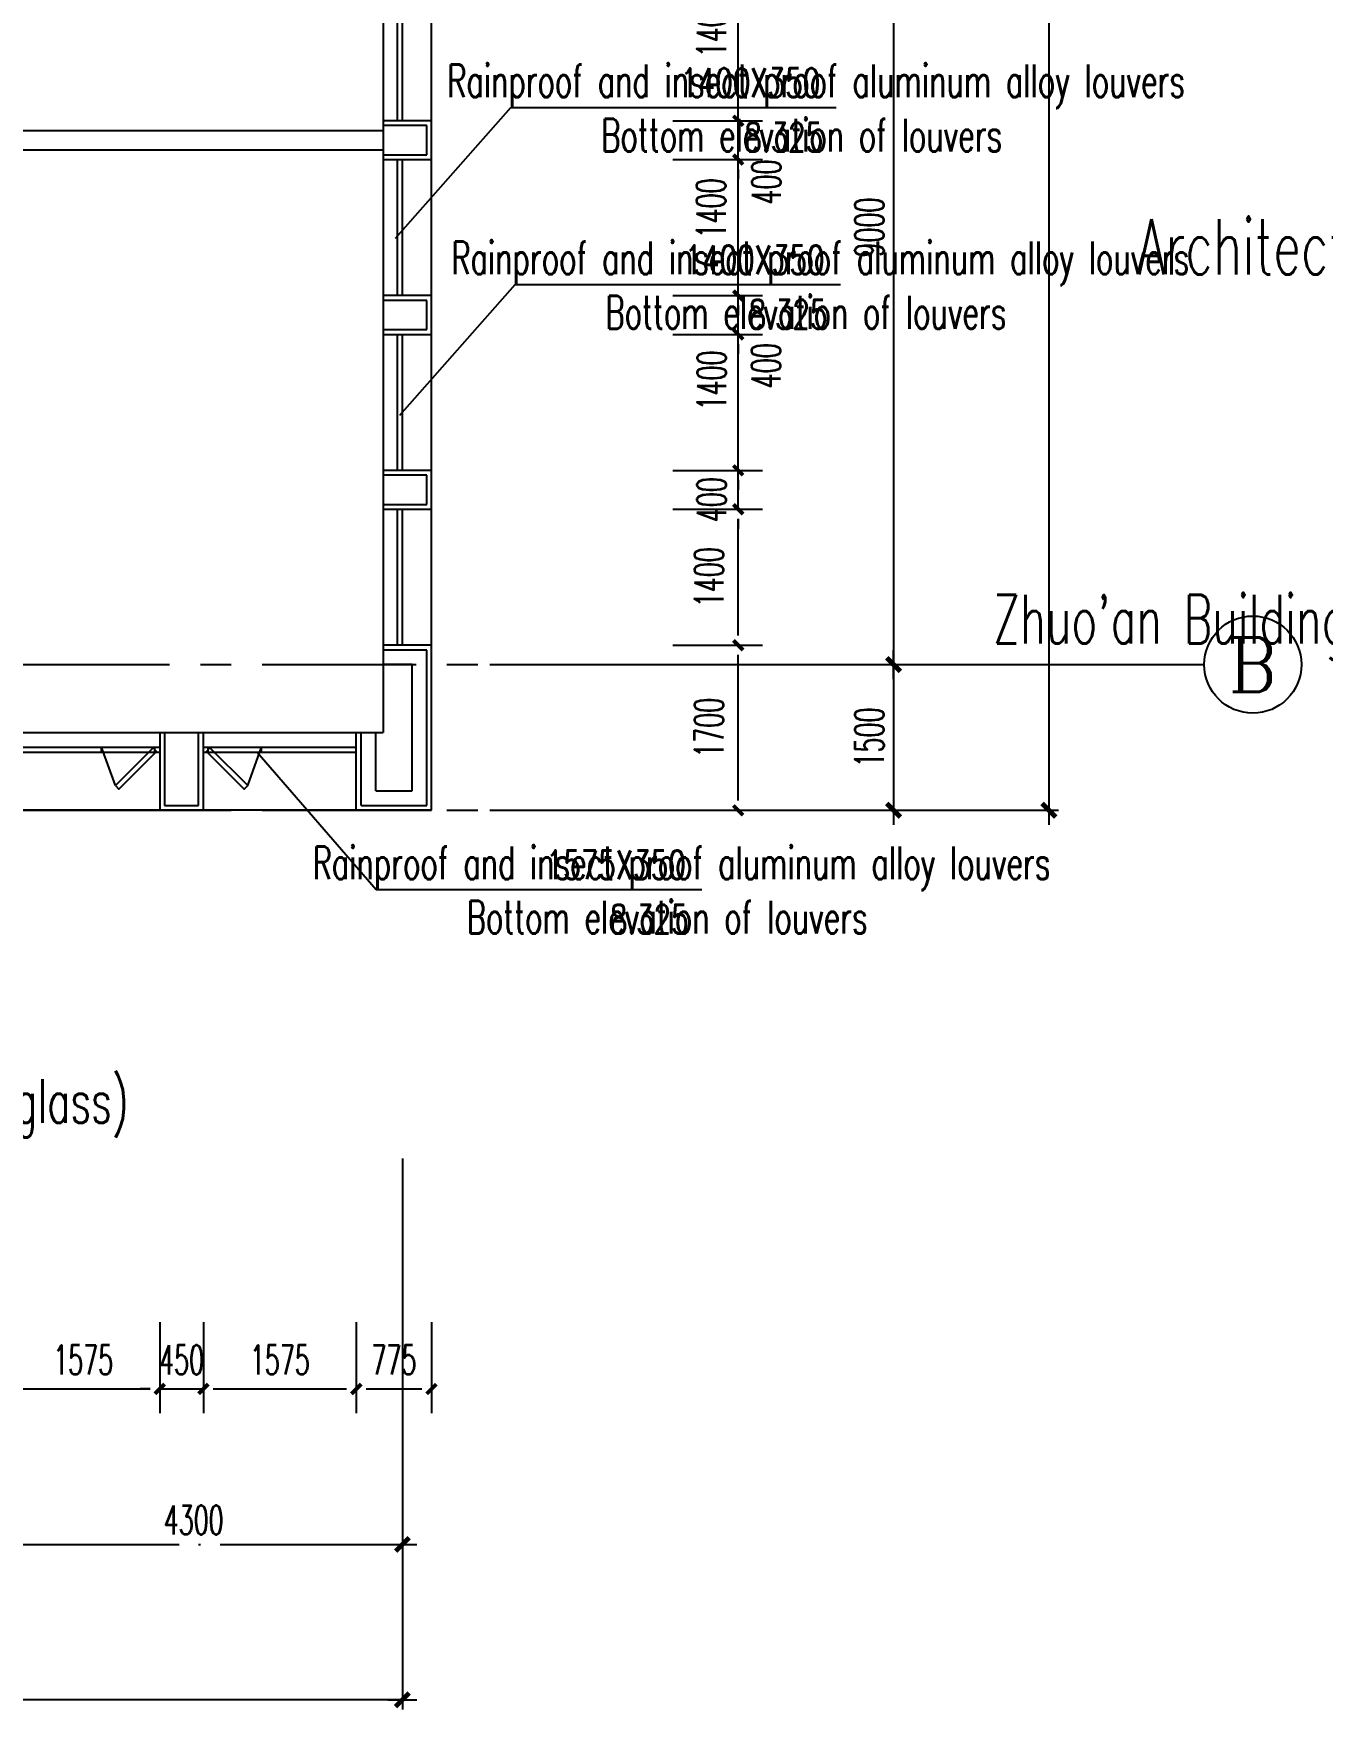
# Model space of a CAD drawing. Extents: x 824790 to 994147, y 4290613 to 4374713.
# Drawn here: x 949310 to 962588, y 4309437 to 4326693 of the extents above; entities that cross this region are included whole.
import ezdxf
from ezdxf.enums import TextEntityAlignment as Align

# ---------------------------------------------------------------- set-up
doc = ezdxf.new("R2010")
doc.units = 0
doc.header["$LTSCALE"] = 1000
doc.header["$MEASUREMENT"] = 0
for name, pattern in [('ACAD_ISO08W100', [36, 24, -3, 6, -3]), ('CENTER', [50.8, 31.75, -6.35, 6.35, -6.35]), ('DOTE', [2.42, 2, -0.2, 0.02, -0.2])]:
    doc.linetypes.add(name, pattern=pattern)
doc.layers.get('0').update_dxf_attribs({"color": 255, "linetype": 'CONTINUOUS'})
for name, color, linetype in [('A-AXIS', 3, 'CONTINUOUS'), ('A-AXIS-TEXT', 7, 'CONTINUOUS'), ('A-DIM', 201, 'CONTINUOUS'), ('A-DOTE', 8, 'ACAD_ISO08W100'), ('A-FACADE', 5, 'CONTINUOUS'), ('A-FIN-GRAN', 34, 'CONTINUOUS'), ('A-NOTE', 150, 'CONTINUOUS'), ('A-WALL', 2, 'CONTINUOUS'), ('A-WINDOW', 4, 'CONTINUOUS'), ('A_DIM_EX1', 171, 'CONTINUOUS'), ('AXIS_TEXT', 7, 'CONTINUOUS'), ('DOTE', 17, 'DOTE'), ('PUB_TEXT', 7, 'CONTINUOUS'), ('WINDOW', 4, 'CONTINUOUS'), ('图框', 7, 'CONTINUOUS')]:
    doc.layers.add(name, color=color, linetype=linetype)
doc.styles.add('_TCH_DIM', font='SIMPLEX', dxfattribs={"bigfont": 'GBCBIG'})
doc.styles.add('COMPLEX', font='COMPLEX')
doc.styles.add('DIM_FONT', font='SIMPLEX.shx', dxfattribs={"width": 0.6, "bigfont": 'GBCBIG.shx'})
doc.styles.add('TONGJI-FONT', font='simplex.shx')
doc.dimstyles.new('DIM100', dxfattribs={"dimscale": 100, "dimtxt": 3, "dimasz": 0.01, "dimexe": 1, "dimexo": 1, "dimgap": 1, "dimtad": 1, "dimdec": 0, "dimtxsty": 'DIM_FONT', "dimblk1": 'h-_DIMX', "dimblk2": 'h-_DIMX', "dimsah": 1, "dimcen": 0.01, "dimclrd": 256, "dimclre": 256, "dimclrt": 7, "dimadec": 3, "dimazin": 3, "dimtfac": 1, "dimtdec": 0, "dimtix": 1, "dimtmove": 2, "dimatfit": 3, "dimldrblk": 'h-_DIMX', "dimtzin": 5, "dimarcsym": 0})
doc.dimstyles.new('DIMN', dxfattribs={"dimtxt": 300, "dimasz": 100, "dimexe": 250, "dimexo": 300, "dimgap": 150, "dimtad": 1, "dimdec": 0, "dimtxsty": 'DIM_FONT', "dimblk": 'h-_ArchTick', "dimcen": 2.5, "dimclrt": 7, "dimazin": 2, "dimtfac": 1, "dimtdec": 0, "dimtix": 1, "dimtmove": 2, "dimatfit": 3, "dimarcsym": 0})

# ---------------------------------------------------------------- blocks, each defined once
blk = doc.blocks.new('h-_DIMX')
blk.add_line((-150, 0), (150, 0))
at = {"const_width": 50}
blk.add_lwpolyline([(-70, -70), (70, 70)], dxfattribs=at)
blk = doc.blocks.new('*D70')
at = {"layer": 'A-AXIS', "lineweight": -2, "transparency": 16777216}
for p, q in [((-2486628, -1769229), (-2482369, -1769229)), ((-2482469, -1769230), (-2482469, -1778228)), ((-2486628, -1778229), (-2482369, -1778229))]:
    blk.add_line(p, q, dxfattribs=at)
for p, rotation in [((-2482469, -1769229), 90), ((-2482469, -1778229), 270)]:
    blk.add_blockref('h-_DIMX', p, dxfattribs=dict(at, rotation=rotation))
at = {"layer": 'A-AXIS', "color": 7, "transparency": 16777216, "insert": (-2482719, -1773729), "char_height": 300, "attachment_point": 5, "rotation": 90, "style": 'DIM_FONT'}
blk.add_mtext('\\A1;9000', dxfattribs=at)
blk = doc.blocks.new('*D71')
at = {"layer": 'A-AXIS', "lineweight": -2, "transparency": 16777216}
for p, q in [((-2486628, -1778229), (-2482369, -1778229)), ((-2482469, -1778230), (-2482469, -1779728)), ((-2486628, -1779729), (-2482369, -1779729))]:
    blk.add_line(p, q, dxfattribs=at)
for p, rotation in [((-2482469, -1778229), 90), ((-2482469, -1779729), 270)]:
    blk.add_blockref('h-_DIMX', p, dxfattribs=dict(at, rotation=rotation))
at = {"layer": 'A-AXIS', "color": 7, "transparency": 16777216, "insert": (-2482719, -1778979), "char_height": 300, "attachment_point": 5, "rotation": 90, "style": 'DIM_FONT'}
blk.add_mtext('\\A1;1500', dxfattribs=at)
blk = doc.blocks.new('*D73')
at = {"layer": 'A-AXIS', "lineweight": -2, "transparency": 16777216}
for p, q in [((-2486628, -1749729), (-2480769, -1749729)), ((-2480869, -1749730), (-2480869, -1779728)), ((-2486628, -1779729), (-2480769, -1779729))]:
    blk.add_line(p, q, dxfattribs=at)
for p, rotation in [((-2480869, -1749729), 90), ((-2480869, -1779729), 270)]:
    blk.add_blockref('h-_DIMX', p, dxfattribs=dict(at, rotation=rotation))
at = {"layer": 'A-AXIS', "color": 7, "transparency": 16777216, "insert": (-2481119, -1764729), "char_height": 300, "attachment_point": 5, "rotation": 90, "style": 'DIM_FONT'}
blk.add_mtext('\\A1;30000', dxfattribs=at)
blk = doc.blocks.new('*D74')
at = {"layer": 'A-AXIS', "lineweight": -2, "transparency": 16777216}
for p, q in [((-2600529, -1783515), (-2600529, -1788988)), ((-2487529, -1783515), (-2487529, -1788988)), ((-2487530, -1788888), (-2600528, -1788888))]:
    blk.add_line(p, q, dxfattribs=at)
at = {"layer": 'A-AXIS', "lineweight": -2, "transparency": 16777216, "rotation": 180}
blk.add_blockref('h-_DIMX', (-2600529, -1788888), dxfattribs=at)
at = {"layer": 'A-AXIS', "lineweight": -2, "transparency": 16777216}
blk.add_blockref('h-_DIMX', (-2487529, -1788888), dxfattribs=at)
at = {"layer": 'A-AXIS', "color": 7, "transparency": 16777216, "insert": (-2544029, -1788638), "char_height": 300, "attachment_point": 5, "style": 'DIM_FONT'}
blk.add_mtext('\\A1;113000', dxfattribs=at)
blk = doc.blocks.new('h-_AXISO')
blk.add_circle((0, 0), 0.5)
at = {"layer": 'A-AXIS-TEXT', "style": 'COMPLEX', "width": 1.041667}
blk.add_attdef('A', text='', height=0.56, dxfattribs=at).set_placement((-0.25, -0.28), (0.25, -0.28), align=Align.FIT)
blk = doc.blocks.new('h-轴号横')
at = {"layer": 'DOTE', "linetype": 'ACAD_ISO08W100'}
blk.add_line((-2483711, -1912986), (-2479101, -1912986), dxfattribs=at)
at = {"layer": 'A-AXIS'}
ref = blk.add_blockref('h-_AXISO', (-2478601, -1912986), dxfattribs=dict(at, xscale=1000, yscale=1000, zscale=1000))
ref.add_attrib('A', 'B', dxfattribs={"layer": 'AXIS_TEXT', "height": 560, "style": 'COMPLEX', "width": 1.102941}).set_placement((-2478851, -1913266), (-2478351, -1913266), align=Align.FIT)
blk = doc.blocks.new('TJAD_TK_LOGO')
at = {"layer": '图框', "style": 'TONGJI-FONT', "width": 0.65}
blk.add_text('Architectural Design & Research Institute of Tongji University', height=0.258835, dxfattribs=at).set_placement((0.6, -0.4754), align=Align.MIDDLE_CENTER)
blk = doc.blocks.new('h-1')
at = {"xscale": 22.02171320475987, "yscale": 22.02171320475987, "zscale": 22.02171320475987}
blk.add_blockref('TJAD_TK_LOGO', (2098.79, -92.38), dxfattribs=at)
at = {"layer": '图框', "style": 'TONGJI-FONT', "width": 0.65}
blk.add_text("Zhuo'an Building Project on A4 Plot of Ningbo Southern Business District Phase III", height=5, dxfattribs=at).set_placement((2112, -141.2), align=Align.MIDDLE_CENTER)
blk = doc.blocks.new('h-ewryer')
at = {"layer": 'A-WINDOW', "ltscale": 0.5}
blk.add_line((366378, 243878), (366234, 243482), dxfattribs=at)
at = {"layer": 'A-WINDOW'}
for p, q in [((366234, 243532), (366234, 243482)), ((366784, 243532), (366784, 243482))]:
    blk.add_line(p, q, dxfattribs=at)
at = {"layer": 'A-WINDOW', "ltscale": 0.5}
blk.add_lwpolyline([(366378, 243878), (366413, 243914), (366802, 243525), (366767, 243489)], close=True, dxfattribs=at)
blk = doc.blocks.new('h-2层裙房幕墙')
at = {"layer": 'A-FACADE'}
for p, q in [((852011, 4006485), (852011, 4036435)), ((852011, 4006435), (839536, 4006435))]:
    blk.add_line(p, q, dxfattribs=at)
at = {"layer": 'A-FIN-GRAN'}
for p, q in [((852011, 4013535), (851511, 4013535)), ((851961, 4013485), (851511, 4013485)), ((851961, 4013185), (851961, 4013485)), ((852011, 4013135), (852011, 4013535)), ((851511, 4013185), (851961, 4013185)), ((851511, 4013135), (852011, 4013135)), ((852011, 4011735), (851511, 4011735)), ((851961, 4011685), (851511, 4011685)), ((851961, 4011385), (851961, 4011685)), ((852011, 4011335), (852011, 4011735)), ((851511, 4011385), (851961, 4011385)), ((851511, 4011335), (852011, 4011335)), ((852011, 4009935), (851511, 4009935)), ((852011, 4009535), (852011, 4009935)), ((851961, 4009885), (851511, 4009885)), ((851961, 4009585), (851961, 4009885)), ((851511, 4009585), (851961, 4009585)), ((851511, 4009535), (852011, 4009535)), ((852011, 4008135), (851511, 4008135)), ((851961, 4008085), (851511, 4008085)), ((851961, 4006485), (851961, 4008085)), ((852011, 4006435), (852011, 4008135)), ((851811, 4007935), (851511, 4007935)), ((851811, 4006635), (851811, 4007935)), ((849211, 4007235), (849211, 4006435)), ((849261, 4007235), (849261, 4006485)), ((849611, 4006485), (849611, 4007235)), ((849661, 4006435), (849661, 4007235)), ((851236, 4006435), (851236, 4007235)), ((851286, 4006485), (851286, 4007235)), ((851436, 4006635), (851436, 4007235)), ((849261, 4006485), (849611, 4006485)), ((851286, 4006485), (851961, 4006485)), ((851436, 4006635), (851811, 4006635)), ((849211, 4006435), (849661, 4006435)), ((851511, 4006435), (852011, 4006435))]:
    blk.add_line(p, q, dxfattribs=at)
at = {"layer": 'WINDOW'}
for p, q in [((851511, 4023935), (851511, 4007235)), ((851661, 4013535), (851661, 4014935)), ((851711, 4013535), (851711, 4014935)), ((851661, 4011735), (851661, 4013135)), ((851711, 4011735), (851711, 4013135)), ((851661, 4009935), (851661, 4011335)), ((851711, 4009935), (851711, 4011335)), ((851661, 4008135), (851661, 4009535)), ((851711, 4008135), (851711, 4009535)), ((839086, 4007235), (851511, 4007235)), ((847636, 4007085), (849211, 4007085)), ((847636, 4007035), (849211, 4007035)), ((849661, 4007085), (851236, 4007085)), ((849661, 4007035), (851236, 4007035))]:
    blk.add_line(p, q, dxfattribs=at)
at = {"layer": 'A-WINDOW', "xscale": -1, "rotation": 180}
blk.add_blockref('h-ewryer', (482376, 4250567), dxfattribs=at)
at = {"layer": 'A-WINDOW', "rotation": 180}
blk.add_blockref('h-ewryer', (1216495, 4250567), dxfattribs=at)
blk = doc.blocks.new('h-_ArchTick')
at = {"color": 0, "linetype": 'ByBlock', "const_width": 0.4}
blk.add_lwpolyline([(-0.5, -0.5), (0.5, 0.5)], dxfattribs=at)
blk = doc.blocks.new('*D256')
at = {"layer": 'A-DIM', "color": 0, "lineweight": -2, "transparency": 16777216}
for p, q in [((956569, 4327295), (956569, 4327395)), ((955897, 4327195), (956819, 4327195)), ((956569, 4325795), (956569, 4327195)), ((955897, 4325795), (956819, 4325795)), ((956569, 4325695), (956569, 4325595))]:
    blk.add_line(p, q, dxfattribs=at)
at = {"layer": 'A-DIM', "color": 0, "lineweight": -2, "transparency": 16777216, "xscale": 100, "yscale": 100, "zscale": 100}
for p, rotation in [((956569, 4327195), 270), ((956569, 4325795), 90)]:
    blk.add_blockref('h-_ArchTick', p, dxfattribs=dict(at, rotation=rotation))
at = {"layer": 'A-DIM', "color": 7, "transparency": 16777216, "insert": (956294, 4326758), "char_height": 300, "attachment_point": 5, "rotation": 90, "style": 'DIM_FONT'}
blk.add_mtext('\\A1;1400', dxfattribs=at)
blk = doc.blocks.new('*D257')
at = {"layer": 'A-DIM', "color": 0, "lineweight": -2, "transparency": 16777216}
for p, q in [((956569, 4325895), (956569, 4325995)), ((955897, 4325795), (956819, 4325795)), ((956569, 4325395), (956569, 4325795)), ((955897, 4325395), (956819, 4325395)), ((956569, 4325295), (956569, 4325195))]:
    blk.add_line(p, q, dxfattribs=at)
at = {"layer": 'A-DIM', "color": 0, "lineweight": -2, "transparency": 16777216, "xscale": 100, "yscale": 100, "zscale": 100}
for p, rotation in [((956569, 4325795), 270), ((956569, 4325395), 90)]:
    blk.add_blockref('h-_ArchTick', p, dxfattribs=dict(at, rotation=rotation))
at = {"layer": 'A-DIM', "color": 7, "transparency": 16777216, "insert": (956858, 4325164), "char_height": 300, "attachment_point": 5, "rotation": 90, "style": 'DIM_FONT'}
blk.add_mtext('\\A1;400', dxfattribs=at)
blk = doc.blocks.new('*D258')
at = {"layer": 'A-DIM', "color": 0, "lineweight": -2, "transparency": 16777216}
for p, q in [((956569, 4325495), (956569, 4325595)), ((955897, 4325395), (956819, 4325395)), ((956569, 4323995), (956569, 4325395)), ((955897, 4323995), (956819, 4323995)), ((956569, 4323895), (956569, 4323795))]:
    blk.add_line(p, q, dxfattribs=at)
at = {"layer": 'A-DIM', "color": 0, "lineweight": -2, "transparency": 16777216, "xscale": 100, "yscale": 100, "zscale": 100}
for p, rotation in [((956569, 4325395), 270), ((956569, 4323995), 90)]:
    blk.add_blockref('h-_ArchTick', p, dxfattribs=dict(at, rotation=rotation))
at = {"layer": 'A-DIM', "color": 7, "transparency": 16777216, "insert": (956290, 4324893), "char_height": 300, "attachment_point": 5, "rotation": 90, "style": 'DIM_FONT'}
blk.add_mtext('\\A1;1400', dxfattribs=at)
blk = doc.blocks.new('*D259')
at = {"layer": 'A-DIM', "color": 0, "lineweight": -2, "transparency": 16777216}
for p, q in [((956569, 4324095), (956569, 4324195)), ((955897, 4323995), (956819, 4323995)), ((956569, 4323595), (956569, 4323995)), ((955897, 4323595), (956819, 4323595)), ((956569, 4323495), (956569, 4323395))]:
    blk.add_line(p, q, dxfattribs=at)
at = {"layer": 'A-DIM', "color": 0, "lineweight": -2, "transparency": 16777216, "xscale": 100, "yscale": 100, "zscale": 100}
for p, rotation in [((956569, 4323995), 270), ((956569, 4323595), 90)]:
    blk.add_blockref('h-_ArchTick', p, dxfattribs=dict(at, rotation=rotation))
at = {"layer": 'A-DIM', "color": 7, "transparency": 16777216, "insert": (956856, 4323272), "char_height": 300, "attachment_point": 5, "rotation": 90, "style": 'DIM_FONT'}
blk.add_mtext('\\A1;400', dxfattribs=at)
blk = doc.blocks.new('*D260')
at = {"layer": 'A-DIM', "color": 0, "lineweight": -2, "transparency": 16777216}
for p, q in [((956569, 4323695), (956569, 4323795)), ((955897, 4323595), (956819, 4323595)), ((956569, 4322195), (956569, 4323595)), ((955897, 4322195), (956819, 4322195)), ((956569, 4322095), (956569, 4321995))]:
    blk.add_line(p, q, dxfattribs=at)
at = {"layer": 'A-DIM', "color": 0, "lineweight": -2, "transparency": 16777216, "xscale": 100, "yscale": 100, "zscale": 100}
for p, rotation in [((956569, 4323595), 270), ((956569, 4322195), 90)]:
    blk.add_blockref('h-_ArchTick', p, dxfattribs=dict(at, rotation=rotation))
at = {"layer": 'A-DIM', "color": 7, "transparency": 16777216, "insert": (956296, 4323121), "char_height": 300, "attachment_point": 5, "rotation": 90, "style": 'DIM_FONT'}
blk.add_mtext('\\A1;1400', dxfattribs=at)
blk = doc.blocks.new('*D261')
at = {"layer": 'A-DIM', "color": 0, "lineweight": -2, "transparency": 16777216}
for p, q in [((956569, 4322295), (956569, 4322395)), ((955897, 4322195), (956819, 4322195)), ((956569, 4321795), (956569, 4322195)), ((955897, 4321795), (956819, 4321795)), ((956569, 4321695), (956569, 4321595))]:
    blk.add_line(p, q, dxfattribs=at)
at = {"layer": 'A-DIM', "color": 0, "lineweight": -2, "transparency": 16777216, "xscale": 100, "yscale": 100, "zscale": 100}
for p, rotation in [((956569, 4322195), 270), ((956569, 4321795), 90)]:
    blk.add_blockref('h-_ArchTick', p, dxfattribs=dict(at, rotation=rotation))
at = {"layer": 'A-DIM', "color": 7, "transparency": 16777216, "insert": (956294, 4321893), "char_height": 300, "attachment_point": 5, "rotation": 90, "style": 'DIM_FONT'}
blk.add_mtext('\\A1;400', dxfattribs=at)
blk = doc.blocks.new('*D262')
at = {"layer": 'A-DIM', "color": 0, "lineweight": -2, "transparency": 16777216}
for p, q in [((955897, 4321795), (956819, 4321795)), ((956569, 4320495), (956569, 4321695)), ((955897, 4320395), (956819, 4320395))]:
    blk.add_line(p, q, dxfattribs=at)
at = {"layer": 'A-DIM', "color": 0, "lineweight": -2, "transparency": 16777216, "xscale": 100, "yscale": 100, "zscale": 100}
for p, rotation in [((956569, 4321795), 90), ((956569, 4320395), 270)]:
    blk.add_blockref('h-_ArchTick', p, dxfattribs=dict(at, rotation=rotation))
at = {"layer": 'A-DIM', "color": 7, "transparency": 16777216, "insert": (956269, 4321095), "char_height": 300, "attachment_point": 5, "rotation": 90, "style": 'DIM_FONT'}
blk.add_mtext('\\A1;1400', dxfattribs=at)
blk = doc.blocks.new('*D263')
at = {"layer": 'A-DIM', "color": 0, "lineweight": -2, "transparency": 16777216}
for p, q in [((955897, 4320395), (956819, 4320395)), ((956569, 4318795), (956569, 4320295)), ((955897, 4318695), (956819, 4318695))]:
    blk.add_line(p, q, dxfattribs=at)
at = {"layer": 'A-DIM', "color": 0, "lineweight": -2, "transparency": 16777216, "xscale": 100, "yscale": 100, "zscale": 100}
for p, rotation in [((956569, 4320395), 90), ((956569, 4318695), 270)]:
    blk.add_blockref('h-_ArchTick', p, dxfattribs=dict(at, rotation=rotation))
at = {"layer": 'A-DIM', "color": 7, "transparency": 16777216, "insert": (956269, 4319545), "char_height": 300, "attachment_point": 5, "rotation": 90, "style": 'DIM_FONT'}
blk.add_mtext('\\A1;1700', dxfattribs=at)
blk = doc.blocks.new('*D439')
at = {"layer": 'A-DIM', "color": 0, "lineweight": -2, "transparency": 16777216}
for p, q in [((952635, 4313426), (952635, 4312487)), ((953410, 4313426), (953410, 4312487)), ((952735, 4312737), (953310, 4312737))]:
    blk.add_line(p, q, dxfattribs=at)
at = {"layer": 'A-DIM', "color": 0, "lineweight": -2, "transparency": 16777216, "xscale": 100, "yscale": 100, "zscale": 100, "rotation": 180}
blk.add_blockref('h-_ArchTick', (952635, 4312737), dxfattribs=at)
at = {"layer": 'A-DIM', "color": 0, "lineweight": -2, "transparency": 16777216, "xscale": 100, "yscale": 100, "zscale": 100}
blk.add_blockref('h-_ArchTick', (953410, 4312737), dxfattribs=at)
at = {"layer": 'A-DIM', "color": 7, "transparency": 16777216, "insert": (953022, 4313037), "char_height": 300, "attachment_point": 5, "style": 'DIM_FONT'}
blk.add_mtext('\\A1;775', dxfattribs=at)
blk = doc.blocks.new('*D440')
at = {"layer": 'A-DIM', "color": 0, "lineweight": -2, "transparency": 16777216}
for p, q in [((951060, 4313426), (951060, 4312487)), ((952635, 4313426), (952635, 4312487)), ((951160, 4312737), (952535, 4312737))]:
    blk.add_line(p, q, dxfattribs=at)
at = {"layer": 'A-DIM', "color": 0, "lineweight": -2, "transparency": 16777216, "xscale": 100, "yscale": 100, "zscale": 100, "rotation": 180}
blk.add_blockref('h-_ArchTick', (951060, 4312737), dxfattribs=at)
at = {"layer": 'A-DIM', "color": 0, "lineweight": -2, "transparency": 16777216, "xscale": 100, "yscale": 100, "zscale": 100}
blk.add_blockref('h-_ArchTick', (952635, 4312737), dxfattribs=at)
at = {"layer": 'A-DIM', "color": 7, "transparency": 16777216, "insert": (951847, 4313037), "char_height": 300, "attachment_point": 5, "style": 'DIM_FONT'}
blk.add_mtext('\\A1;1575', dxfattribs=at)
blk = doc.blocks.new('*D441')
at = {"layer": 'A-DIM', "color": 0, "lineweight": -2, "transparency": 16777216}
for p, q in [((950610, 4313426), (950610, 4312487)), ((951060, 4313426), (951060, 4312487)), ((950510, 4312737), (950410, 4312737)), ((950610, 4312737), (951060, 4312737)), ((951160, 4312737), (951260, 4312737))]:
    blk.add_line(p, q, dxfattribs=at)
at = {"layer": 'A-DIM', "color": 0, "lineweight": -2, "transparency": 16777216, "xscale": 100, "yscale": 100, "zscale": 100}
blk.add_blockref('h-_ArchTick', (950610, 4312737), dxfattribs=at)
at = {"layer": 'A-DIM', "color": 0, "lineweight": -2, "transparency": 16777216, "xscale": 100, "yscale": 100, "zscale": 100, "rotation": 180}
blk.add_blockref('h-_ArchTick', (951060, 4312737), dxfattribs=at)
at = {"layer": 'A-DIM', "color": 7, "transparency": 16777216, "insert": (950835, 4313037), "char_height": 300, "attachment_point": 5, "style": 'DIM_FONT'}
blk.add_mtext('\\A1;450', dxfattribs=at)
blk = doc.blocks.new('*D442')
at = {"layer": 'A-DIM', "color": 0, "lineweight": -2, "transparency": 16777216}
for p, q in [((949035, 4313426), (949035, 4312487)), ((950610, 4313426), (950610, 4312487)), ((949135, 4312737), (950510, 4312737))]:
    blk.add_line(p, q, dxfattribs=at)
at = {"layer": 'A-DIM', "color": 0, "lineweight": -2, "transparency": 16777216, "xscale": 100, "yscale": 100, "zscale": 100, "rotation": 180}
blk.add_blockref('h-_ArchTick', (949035, 4312737), dxfattribs=at)
at = {"layer": 'A-DIM', "color": 0, "lineweight": -2, "transparency": 16777216, "xscale": 100, "yscale": 100, "zscale": 100}
blk.add_blockref('h-_ArchTick', (950610, 4312737), dxfattribs=at)
at = {"layer": 'A-DIM', "color": 7, "transparency": 16777216, "insert": (949822, 4313037), "char_height": 300, "attachment_point": 5, "style": 'DIM_FONT'}
blk.add_mtext('\\A1;1575', dxfattribs=at)
blk = doc.blocks.new('h-wrt')
at = {"layer": 'A-DOTE', "linetype": 'CENTER', "ltscale": 0.05}
for p, q in [((-2539774.6, -1778229), (-2483728.3, -1778229)), ((-2539774.6, -1779729), (-2483728.3, -1779729))]:
    blk.add_line(p, q, dxfattribs=at)
at = {"layer": 'A_DIM_EX1'}
blk.add_blockref('h-轴号横', (-168.1, 134757.2), dxfattribs=at)
at = {"layer": 'A-AXIS'}
for base, p1, p2, picture, middle in [((-2480869.5, -1779729), (-2486728.3, -1749729), (-2486728.3, -1779729), '*D73', (-2481119.5, -1764729)), ((-2482469.5, -1778229), (-2486728.3, -1769229), (-2486728.3, -1778229), '*D70', (-2482719.5, -1773729)), ((-2482469.5, -1779729), (-2486728.3, -1778229), (-2486728.3, -1779729), '*D71', (-2482719.5, -1778979))]:
    dim = blk.add_linear_dim(base=base, p1=p1, p2=p2, angle=90, dimstyle='DIM100', dxfattribs=at)
    dim.commit()
    dim.dimension.update_dxf_attribs({"geometry": picture, "text_midpoint": middle})
blk.add_linear_dim(base=(-2487528.9, -1787287.5), p1=(-2491828.8, -1783214.6), p2=(-2487528.9, -1783214.6), dimstyle='DIM100', dxfattribs=at).render()
dim = blk.add_linear_dim(base=(-2600528.9, -1788887.5), p1=(-2487528.9, -1783414.6), p2=(-2600528.9, -1783414.6), dimstyle='DIM100', dxfattribs=at)
dim.commit()
dim.dimension.update_dxf_attribs({"geometry": '*D74', "text_midpoint": (-2544028.9, -1788637.5)})

msp = doc.modelspace()

# ---------------------------------------------------------------- linework, layer by layer
at = {"layer": 'A-NOTE'}
for p, q in [((953038.3, 4324587.8), (954226.8, 4325932.9)), ((954226.8, 4325932.9), (957578.4, 4325932.9)), ((953081.8, 4322764.1), (954270.3, 4324109.2)), ((954270.3, 4324109.2), (957621.9, 4324109.2)), ((951615, 4319295.4), (952841.1, 4317880.4)), ((952841.1, 4317880.4), (956192.7, 4317880.4))]:
    msp.add_line(p, q, dxfattribs=at)
at = {"layer": 'A-WALL'}
for p, q in [((941259.9, 4325695.4), (952909.9, 4325695.4)), ((941259.9, 4325495.4), (952909.9, 4325495.4))]:
    msp.add_line(p, q, dxfattribs=at)

# ---------------------------------------------------------------- block references
at = {"layer": 'A-WINDOW'}
msp.add_blockref('h-2层裙房幕墙', (101399, 312260.4), dxfattribs=at)
at = {"layer": 'DOTE'}
msp.add_blockref('h-wrt', (3440638.8, 6098424.3), dxfattribs=at)
at = {"layer": '图框', "xscale": 100, "yscale": 100, "zscale": 100}
msp.add_blockref('h-1', (757214.8, 4334782.9), dxfattribs=at)

# ---------------------------------------------------------------- texts
at = {"layer": 'A-NOTE', "style": 'TONGJI-FONT', "width": 0.65}
msp.add_text('Steel structure canopy (hollow laminated tempered glass)', height=450, dxfattribs=at).set_placement((938695.8, 4315476.5))
at = {"layer": 'PUB_TEXT'}
for s, height, style, width, p in [('Rainproof and insect proof aluminum alloy louvers', 337.589, 'TONGJI-FONT', 0.65, (953571.7, 4326037.9)), ('1400X350', 297.5, '_TCH_DIM', 0.705882, (955973.4, 4326037.9)), ('Bottom elevation of louvers', 337.589, 'TONGJI-FONT', 0.65, (955158.9, 4325477.9)), ('8.325', 297.5, '_TCH_DIM', 0.705882, (956633.4, 4325477.9)), ('Rainproof and insect proof aluminum alloy louvers', 337.589, 'TONGJI-FONT', 0.65, (953615.2, 4324214.2)), ('1400X350', 297.5, '_TCH_DIM', 0.705882, (956016.9, 4324214.2)), ('Bottom elevation of louvers', 337.589, 'TONGJI-FONT', 0.65, (955202.4, 4323654.2)), ('8.325', 297.5, '_TCH_DIM', 0.705882, (956676.9, 4323654.2)), ('Rainproof and insect proof aluminum alloy louvers', 337.589, 'TONGJI-FONT', 0.65, (952186, 4317985.4)), ('1575X350', 297.5, '_TCH_DIM', 0.705882, (954587.7, 4317985.4)), ('Bottom elevation of louvers', 337.589, 'TONGJI-FONT', 0.65, (953773.3, 4317425.4)), ('8.325', 297.5, '_TCH_DIM', 0.705882, (955247.7, 4317425.4))]:
    msp.add_text(s, height=height, dxfattribs=dict(at, style=style, width=width)).set_placement(p)

# ---------------------------------------------------------------- dimensions: what is measured, and where the dimension line sits
at = {"layer": 'A-DIM'}
for base, p1, p2, picture, middle in [((956569.3, 4327195.4), (955597.2, 4325795.4), (955597.2, 4327195.4), '*D256', (956294.3, 4326757.9)), ((956569.3, 4325795.4), (955597.2, 4325395.4), (955597.2, 4325795.4), '*D257', (956858.3, 4325164.2)), ((956569.3, 4325395.4), (955597.2, 4323995.4), (955597.2, 4325395.4), '*D258', (956289.7, 4324893)), ((956569.3, 4323995.4), (955597.2, 4323595.4), (955597.2, 4323995.4), '*D259', (956856, 4323272.2)), ((956569.3, 4323595.4), (955597.2, 4322195.4), (955597.2, 4323595.4), '*D260', (956296.2, 4323120.8)), ((956569.3, 4322195.4), (955597.2, 4321795.4), (955597.2, 4322195.4), '*D261', (956293.9, 4321892.5))]:
    dim = msp.add_linear_dim(base=base, p1=p1, p2=p2, angle=90, dimstyle='DIMN', dxfattribs=at)
    dim.commit()
    dim.dimension.update_dxf_attribs({"geometry": picture, "text_midpoint": middle, "dimtype": 129})
for p1, p2, distance, picture, middle in [((955597.2, 4320395.4), (955597.2, 4321795.4), -972.1, '*D262', (956269.3, 4321095.4)), ((955597.2, 4318695.4), (955597.2, 4320395.4), -972.1, '*D263', (956269.3, 4319545.4)), ((949034.9, 4313725.9), (950609.9, 4313725.9), -989.1, '*D442', (949822.4, 4313036.8)), ((950609.9, 4313725.9), (951059.9, 4313725.9), -989.1, '*D441', (950834.9, 4313036.8)), ((951059.9, 4313725.9), (952634.9, 4313725.9), -989.1, '*D440', (951847.4, 4313036.8)), ((952634.9, 4313725.9), (953409.9, 4313725.9), -989.1, '*D439', (953022.4, 4313036.8))]:
    dim = msp.add_aligned_dim(p1=p1, p2=p2, distance=distance, dimstyle='DIMN', dxfattribs=at)
    dim.commit()
    dim.dimension.update_dxf_attribs({"geometry": picture, "text_midpoint": middle})

doc.saveas('drawing.dxf')
